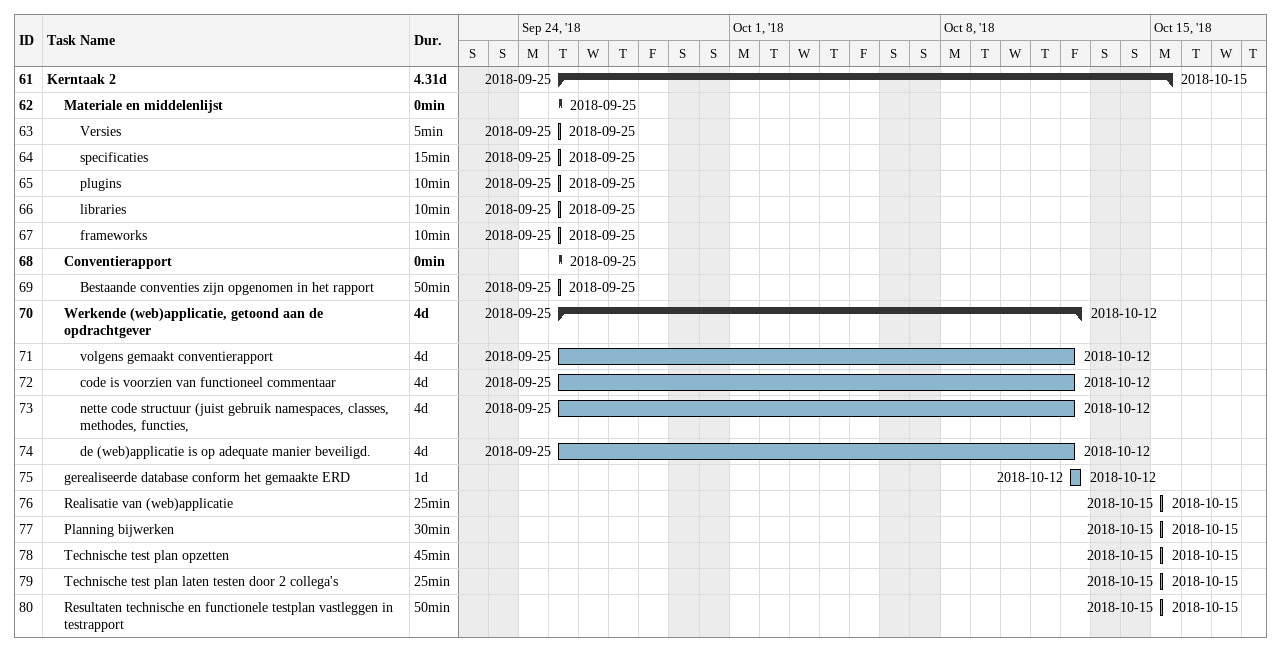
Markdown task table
| ID | Level | Task | Duration | Start | Finish |
|---|---|---|---|---|---|
| 61 | 1 | **Kerntaak 2** | 4.31d | 2018-09-25 | 2018-10-15 |
| 62 | 2 | **Materiale en middelenlijst** | 0min | 2018-09-25 | 2018-09-25 |
| 63 | 3 | Versies | 5min | 2018-09-25 | 2018-09-25 |
| 64 | 3 | specificaties | 15min | 2018-09-25 | 2018-09-25 |
| 65 | 3 | plugins | 10min | 2018-09-25 | 2018-09-25 |
| 66 | 3 | libraries | 10min | 2018-09-25 | 2018-09-25 |
| 67 | 3 | frameworks | 10min | 2018-09-25 | 2018-09-25 |
| 68 | 2 | **Conventierapport** | 0min | 2018-09-25 | 2018-09-25 |
| 69 | 3 | Bestaande conventies zijn opgenomen in het rapport | 50min | 2018-09-25 | 2018-09-25 |
| 70 | 2 | **Werkende (web)applicatie, getoond aan de opdrachtgever** | 4d | 2018-09-25 | 2018-10-12 |
| 71 | 3 | volgens gemaakt conventierapport | 4d | 2018-09-25 | 2018-10-12 |
| 72 | 3 | code is voorzien van functioneel commentaar | 4d | 2018-09-25 | 2018-10-12 |
| 73 | 3 | nette code structuur (juist gebruik namespaces, classes, methodes, functies, | 4d | 2018-09-25 | 2018-10-12 |
| 74 | 3 | de (web)applicatie is op adequate manier beveiligd. | 4d | 2018-09-25 | 2018-10-12 |
| 75 | 2 | gerealiseerde database conform het gemaakte ERD | 1d | 2018-10-12 | 2018-10-12 |
| 76 | 2 | Realisatie van (web)applicatie | 25min | 2018-10-15 | 2018-10-15 |
| 77 | 2 | Planning bijwerken | 30min | 2018-10-15 | 2018-10-15 |
| 78 | 2 | Technische test plan opzetten | 45min | 2018-10-15 | 2018-10-15 |
| 79 | 2 | Technische test plan laten testen door 2 collega's | 25min | 2018-10-15 | 2018-10-15 |
| 80 | 2 | Resultaten technische en functionele testplan vastleggen in testrapport | 50min | 2018-10-15 | 2018-10-15 |
